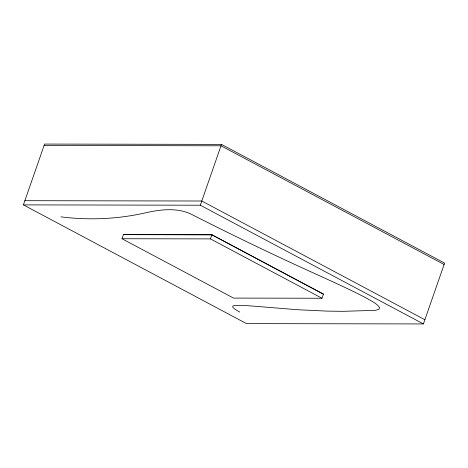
<?xml version="1.0" encoding="UTF-8"?>
<svg xmlns="http://www.w3.org/2000/svg" width="468" height="468" viewBox="0 0 468 468"><rect width="100%" height="100%" fill="white"/><g stroke="black" fill="none" stroke-linecap="round" stroke-linejoin="round"><path stroke-width="0.7" d="M23.4 204.89L44.583 144.068L221.499 144.39L444.6 263.11L423.417 323.932L246.501 323.61L23.4 204.89L200.316 205.218L423.417 323.932M121.984 238.727L123.429 234.585L211.887 234.749L323.435 294.109L321.996 298.251L233.538 298.087L121.984 238.727L210.442 238.891L321.996 298.251M200.316 205.218L221.499 144.39M210.442 238.891L211.887 234.749M44.091 145.466L221.013 145.794L444.114 264.508M24.862 200.684L201.784 201.006L424.885 319.726M123.406 234.655L211.864 234.813L323.411 294.173M60.84 216.842C89.06 220.434 117.819 219.135 145.566 212.823C160.243 209.529 176.114 207.505 190.347 213.747C233.649 235.808 277.483 256.838 321.82 276.764C336.978 283.76 352.228 290.581 366.994 298.385C371.37 301.181 376.722 303.176 379.659 307.698L378.875 309.389L375.289 310.342L342.968 311.325L327.471 311.121L298.543 309.793L245.443 305.499L235.082 305.376L232.842 306.031L232.766 307.295L235 309.26L239.704 312.021"/></g></svg>
